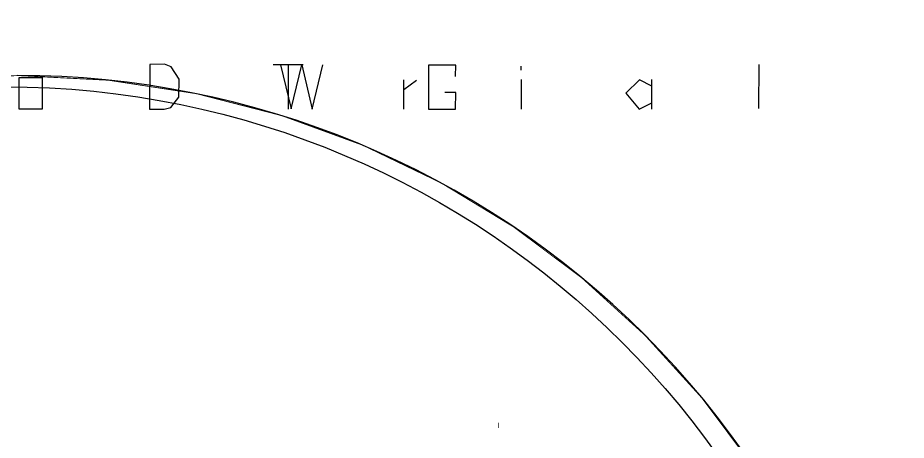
# Model space of a CAD drawing. Extents: x 0 to 595, y -1 to 841.
# Drawn here: x 392.6 to 475.9, y 221.2 to 260.9 of the extents above; entities that cross this region are included whole.
import ezdxf

# ---------------------------------------------------------------- set-up
doc = ezdxf.new("R2010")
doc.units = 0
doc.header["$MEASUREMENT"] = 0
doc.header["$XCLIPFRAME"] = 2
doc.linetypes.add('atContinuous2', pattern=[0])
doc.layers.add('at_Entity', color=7, linetype='Continuous')
doc.layers.add('at_Rect', color=7, linetype='Continuous')
picture_1 = doc.add_image_def('image1.jpg', size_in_pixel=(1446, 2048))

msp = doc.modelspace()

# ---------------------------------------------------------------- linework, layer by layer
at = {"color": 28}
for p, q in [((404.98, 256.479), (404.965, 252.272)), ((406.356, 256.494), (404.98, 256.479)), ((406.983, 256.264), (406.356, 256.494)), ((417.217, 256.457), (418.214, 252.325)), ((418.214, 252.325), (419.212, 256.433)), ((419.212, 256.433), (420.209, 252.278)), ((420.209, 252.278), (421.207, 256.457)), ((433.648, 256.416), (431.109, 256.416)), ((431.109, 256.416), (431.109, 252.272)), ((433.621, 255.351), (433.648, 256.416)), ((407.72, 255.09), (406.983, 256.264)), ((392.738, 255.257), (394.905, 255.257)), ((392.738, 252.272), (392.738, 255.257)), ((394.905, 255.257), (394.905, 252.272)), ((407.694, 253.415), (407.72, 255.09)), ((406.968, 252.441), (407.694, 253.415)), ((433.648, 253.85), (432.638, 253.85)), ((433.621, 252.272), (433.648, 253.85)), ((394.905, 252.272), (392.738, 252.272)), ((404.965, 252.272), (406.326, 252.272)), ((406.326, 252.272), (406.968, 252.441)), ((431.109, 252.272), (433.621, 252.272))]:
    msp.add_line(p, q, dxfattribs=at)
at = {"layer": 'at_Entity', "color": 7}
for points in [[(384.111, 255.003, 0.0822, 0.0822, 0), (392.614, 255.438, 0.0822, 0.0822, 0), (401.118, 255, 0.0822, 0.0822, 0), (409.372, 253.735, 0.0822, 0.0822, 0), (417.335, 251.686, 0.0822, 0.0822, 0), (424.965, 248.894, 0.0822, 0.0822, 0), (432.222, 245.398, 0.0822, 0.0822, 0), (439.064, 241.242, 0.0822, 0.0822, 0), (445.451, 236.465, 0.0822, 0.0822, 0), (451.342, 231.109, 0.0822, 0.0822, 0), (456.695, 225.216, 0.0822, 0.0822, 0), (461.47, 218.826, 0.0822, 0.0822, 0), (465.626, 211.981, 0.0822, 0.0822, 0), (469.121, 204.722, 0.0822, 0.0822, 0), (471.916, 197.09, 0.0822, 0.0822, 0), (473.968, 189.127, 0.0822, 0.0822, 0), (475.237, 180.873, 0.0822, 0.0822, 0), (475.682, 172.37, 0.0822, 0.0822, 0)], [(384.111, 255.003, 0.0822, 0.0822, 0), (392.614, 255.438, 0.0822, 0.0822, 0), (401.118, 255, 0.0822, 0.0822, 0), (409.372, 253.735, 0.0822, 0.0822, 0), (417.335, 251.686, 0.0822, 0.0822, 0), (424.965, 248.894, 0.0822, 0.0822, 0), (432.222, 245.398, 0.0822, 0.0822, 0), (439.064, 241.242, 0.0822, 0.0822, 0), (445.451, 236.465, 0.0822, 0.0822, 0), (451.342, 231.109, 0.0822, 0.0822, 0), (456.695, 225.216, 0.0822, 0.0822, 0), (461.47, 218.826, 0.0822, 0.0822, 0), (465.626, 211.981, 0.0822, 0.0822, 0), (469.121, 204.722, 0.0822, 0.0822, 0), (471.916, 197.09, 0.0822, 0.0822, 0), (473.968, 189.127, 0.0822, 0.0822, 0), (475.237, 180.873, 0.0822, 0.0822, 0), (475.682, 172.37, 0.0822, 0.0822, 0)], [(384.111, 255.003, 0.0822, 0.0822, 0), (392.614, 255.438, 0.0822, 0.0822, 0), (401.118, 255, 0.0822, 0.0822, 0), (409.372, 253.735, 0.0822, 0.0822, 0), (417.335, 251.686, 0.0822, 0.0822, 0), (424.965, 248.894, 0.0822, 0.0822, 0), (432.222, 245.398, 0.0822, 0.0822, 0), (439.064, 241.242, 0.0822, 0.0822, 0), (445.451, 236.465, 0.0822, 0.0822, 0), (451.342, 231.109, 0.0822, 0.0822, 0), (456.695, 225.216, 0.0822, 0.0822, 0), (461.47, 218.826, 0.0822, 0.0822, 0), (465.626, 211.981, 0.0822, 0.0822, 0), (469.121, 204.722, 0.0822, 0.0822, 0), (471.916, 197.09, 0.0822, 0.0822, 0), (473.968, 189.127, 0.0822, 0.0822, 0), (475.237, 180.873, 0.0822, 0.0822, 0), (475.682, 172.37, 0.0822, 0.0822, 0)], [(384.111, 255.003, 0.0822, 0.0822, 0), (392.614, 255.438, 0.0822, 0.0822, 0), (401.118, 255, 0.0822, 0.0822, 0), (409.372, 253.735, 0.0822, 0.0822, 0), (417.335, 251.686, 0.0822, 0.0822, 0), (424.965, 248.894, 0.0822, 0.0822, 0), (432.222, 245.398, 0.0822, 0.0822, 0), (439.064, 241.242, 0.0822, 0.0822, 0), (445.451, 236.465, 0.0822, 0.0822, 0), (451.342, 231.109, 0.0822, 0.0822, 0), (456.695, 225.216, 0.0822, 0.0822, 0), (461.47, 218.826, 0.0822, 0.0822, 0), (465.626, 211.981, 0.0822, 0.0822, 0), (469.121, 204.722, 0.0822, 0.0822, 0), (471.916, 197.09, 0.0822, 0.0822, 0), (473.968, 189.127, 0.0822, 0.0822, 0), (475.237, 180.873, 0.0822, 0.0822, 0), (475.682, 172.37, 0.0822, 0.0822, 0)], [(437.642, 222.397, 0.0508, 0.0508, 0), (437.642, 222.905, 0.0508, 0.0508, 0)]]:
    msp.add_lwpolyline(points, format="xyseb", dxfattribs=at)
at = {"layer": 'at_Entity', "color": 7, "linetype": 'atContinuous2'}
msp.add_circle((391.384, 172.548), 81.838, dxfattribs=at)
msp.add_arc((392.646, 172.406), 83.031, 359.97459, 90.0226, dxfattribs=at)
at = {"layer": 'at_Rect', "color": 28}
for p, q in [((416.555, 256.478), (419.338, 256.478)), ((417.939, 256.478), (417.939, 252.272)), ((462.032, 256.463), (462.017, 252.356)), ((439.791, 255.95), (439.791, 256.323)), ((428.748, 255.048), (428.748, 252.272)), ((428.779, 254.115), (429.961, 255.001)), ((439.775, 255.063), (439.775, 252.272)), ((450.85, 255.048), (449.59, 253.789)), ((452.016, 254.457), (450.85, 255.048)), ((452, 255.063), (452, 252.296)), ((449.59, 253.789), (450.819, 252.272)), ((450.819, 252.272), (452.016, 252.871))]:
    msp.add_line(p, q, dxfattribs=at)

# ---------------------------------------------------------------- pictures from other files: only their frames are drawn
image = msp.add_image(picture_1, insert=(0, 0.007), size_in_units=(594.459, 841.545))
image.set_boundary_path([(0.0258, 2047.9834), (1446.026, 2047.9834), (1446.026, -0.0166), (0.0258, -0.0166), (0.0258, 2047.9834)])

doc.saveas('drawing.dxf')
